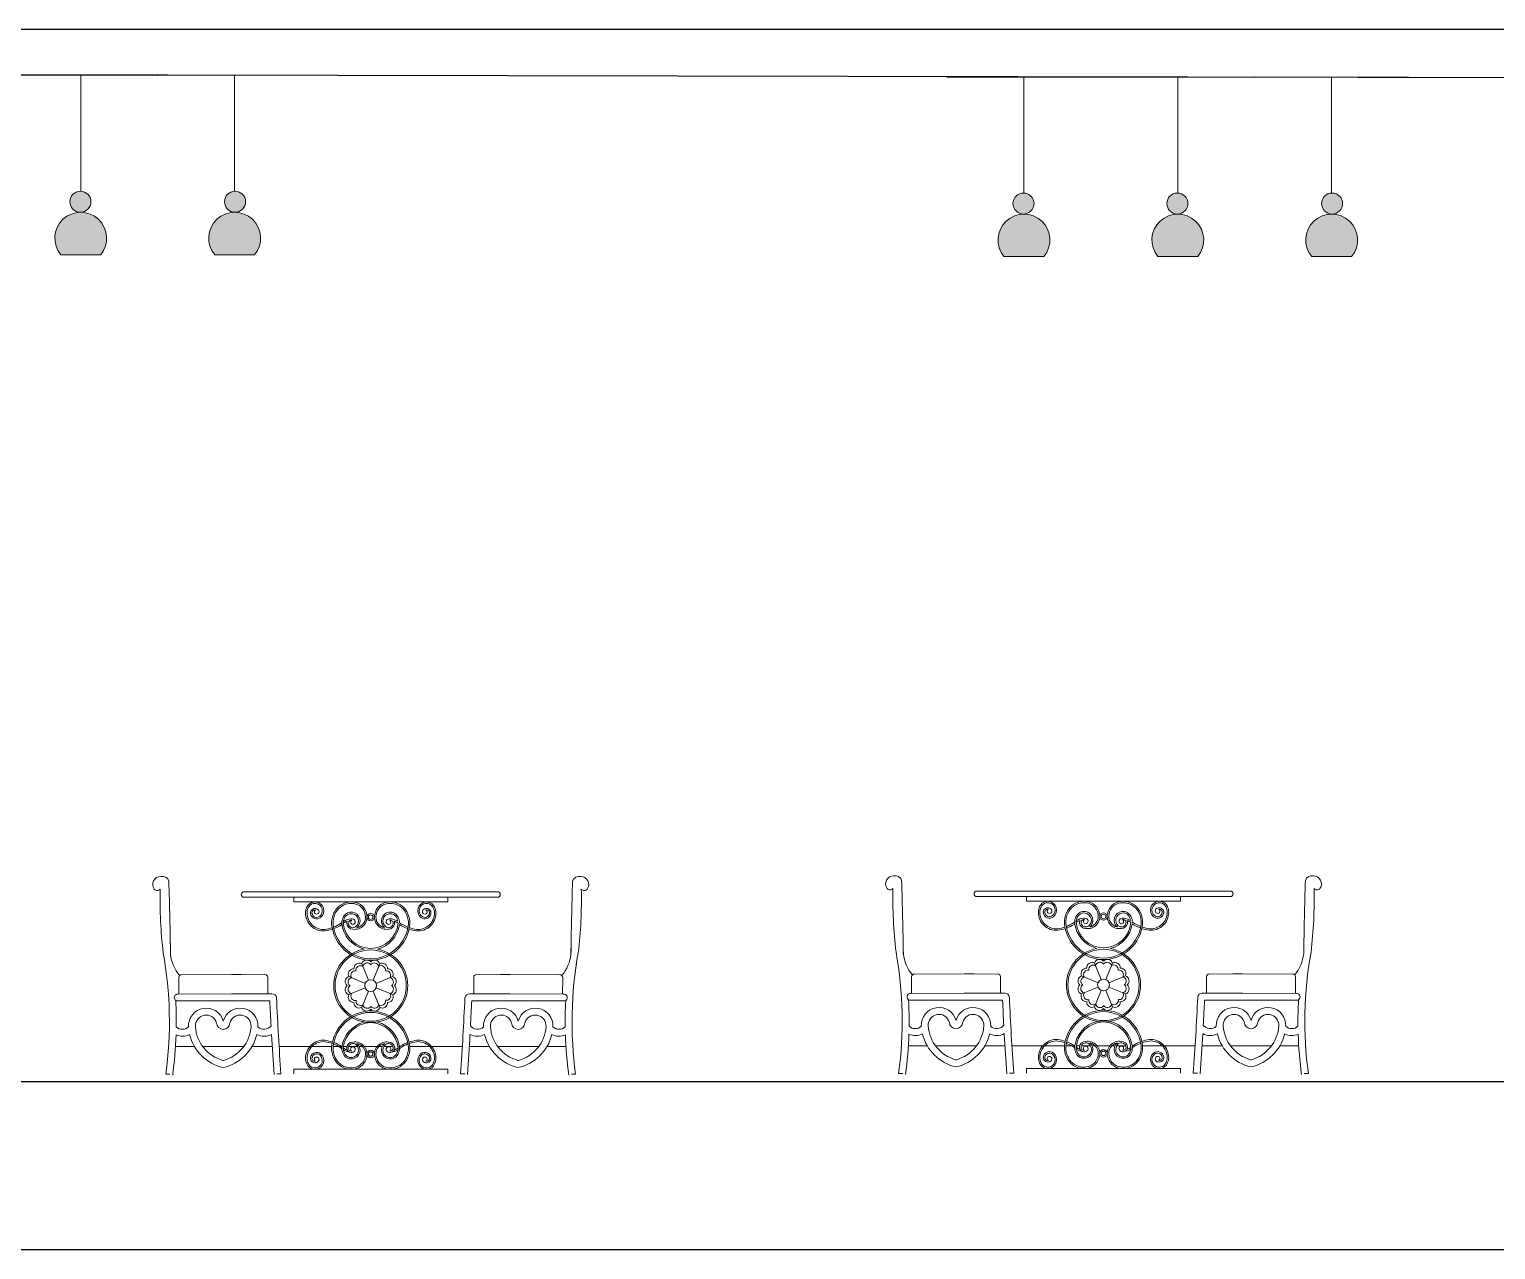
# Model space of a CAD drawing. Header units: millimetres. Extents: x -315744025 to 315695903, y -17416609 to 215511297.
# Drawn here: x 89297 to 94524, y 132949 to 137299 of the extents above; entities that cross this region are included whole.
import ezdxf

# ---------------------------------------------------------------- set-up
doc = ezdxf.new("R2010")
doc.units = ezdxf.units.MM
doc.layers.add('finiture', color=7, linetype='Continuous', lineweight=20)

msp = doc.modelspace()

# ---------------------------------------------------------------- hatches: boundary and pattern name
at = {"layer": 'finiture', "linetype": 'ByBlock'}
h = msp.add_hatch(color=201, dxfattribs=at)
h.dxf.hatch_style = 1
h.set_gradient(color1=(214, 126, 241), color2=(217, 136, 242), rotation=90, one_color=1, tint=0.74, name='INVCURVED')
h.paths.add_polyline_path([(89441.2, 136684.6, -1), (89516.2, 136684.6, -0.402801), (89480.1, 136647.1, -0.635581), (89551.2, 136495.5), (89409, 136495.5, -0.627689), (89478, 136647.1, -0.409373)])
at = {"layer": 'finiture'}
h = msp.add_hatch(color=8, dxfattribs=at)
h.dxf.hatch_style = 1
h.set_gradient(color1=(126, 114, 99), color2=(86, 77, 67), rotation=135, one_color=1, tint=0.3, name='HEMISPHERICAL')
h.paths.add_polyline_path([(89480.1, 136647.1, 0.402801), (89516.2, 136684.6, 1), (89441.2, 136684.6, 0.409373), (89478, 136647.1, -0.005642)])
h = msp.add_hatch(color=8, dxfattribs=at)
h.dxf.hatch_style = 1
h.set_gradient(color1=(126, 114, 99), color2=(86, 77, 67), rotation=135, one_color=1, tint=0.3, name='HEMISPHERICAL')
h.paths.add_polyline_path([(90028.7, 136647.1, -0.005642), (90030.8, 136647.1, 0.409373), (90067.6, 136684.6, 1), (89992.6, 136684.6, 0.402801)])
at = {"layer": 'finiture', "linetype": 'ByBlock'}
h = msp.add_hatch(color=41, dxfattribs=at)
h.dxf.hatch_style = 1
h.set_gradient(color1=(241, 214, 126), color2=(242, 217, 136), rotation=90, one_color=1, tint=0.74, name='INVCURVED')
h.paths.add_polyline_path([(92803.4, 136678.2, -1), (92878.4, 136678.2, -0.402801), (92842.4, 136640.7, -0.635581), (92913.5, 136489), (92771.3, 136489, -0.627689), (92840.3, 136640.7, -0.409373)])
at = {"layer": 'finiture'}
h = msp.add_hatch(color=8, dxfattribs=at)
h.dxf.hatch_style = 1
h.set_gradient(color1=(126, 114, 99), color2=(86, 77, 67), rotation=135, one_color=1, tint=0.3, name='HEMISPHERICAL')
h.paths.add_polyline_path([(92842.4, 136640.7, 0.402801), (92878.4, 136678.2, 1), (92803.4, 136678.2, 0.409373), (92840.3, 136640.7, -0.005642)])
at = {"layer": 'finiture', "linetype": 'ByBlock'}
h = msp.add_hatch(color=201, dxfattribs=at)
h.dxf.hatch_style = 1
h.set_gradient(color1=(214, 126, 241), color2=(217, 136, 242), rotation=90, one_color=1, tint=0.74, name='INVCURVED')
h.paths.add_polyline_path([(93351.9, 136678.2, -1), (93426.9, 136678.2, -0.402801), (93390.9, 136640.7, -0.635581), (93462, 136489), (93319.8, 136489, -0.627689), (93388.8, 136640.7, -0.409373)])
at = {"layer": 'finiture'}
h = msp.add_hatch(color=8, dxfattribs=at)
h.dxf.hatch_style = 1
h.set_gradient(color1=(126, 114, 99), color2=(86, 77, 67), rotation=135, one_color=1, tint=0.3, name='HEMISPHERICAL')
h.paths.add_polyline_path([(93390.9, 136640.7, 0.402801), (93426.9, 136678.2, 1), (93351.9, 136678.2, 0.409373), (93388.8, 136640.7, -0.005642)])
h = msp.add_hatch(color=8, dxfattribs=at)
h.dxf.hatch_style = 1
h.set_gradient(color1=(126, 114, 99), color2=(86, 77, 67), rotation=135, one_color=1, tint=0.3, name='HEMISPHERICAL')
h.paths.add_polyline_path([(93939.4, 136640.7, -0.005642), (93941.5, 136640.7, 0.409373), (93978.4, 136678.2, 1), (93903.4, 136678.2, 0.402801)])
at = {"layer": 'finiture', "linetype": 'ByBlock'}
h = msp.add_hatch(color=242, dxfattribs=at)
h.dxf.hatch_style = 1
h.set_gradient(color1=(219, 36, 66), color2=(236, 141, 157), rotation=90, one_color=1, tint=0.74, name='INVCURVED')
h.paths.add_polyline_path([(90099.8, 136495.5, 0.635581), (90028.7, 136647.1, -0.01392), (90026.6, 136647.1, 0.627689), (89957.6, 136495.5)])
h = msp.add_hatch(color=242, dxfattribs=at)
h.dxf.hatch_style = 1
h.set_gradient(color1=(219, 36, 66), color2=(236, 141, 157), rotation=90, one_color=1, tint=0.74, name='INVCURVED')
h.paths.add_polyline_path([(94010.5, 136489, 0.635581), (93939.4, 136640.7, -0.01392), (93937.4, 136640.7, 0.627689), (93868.3, 136489)])

# ---------------------------------------------------------------- linework, layer by layer
for p, q in [((84123.9, 137299.2), (186123.9, 137299.2)), ((84353.9, 137148.7), (103973.9, 137107.1)), ((84353.9, 133549.2), (103973.9, 133549.2)), ((84353.9, 133549.2), (103973.9, 133549.2)), ((78299.7, 132949.2), (193508.9, 132949.2))]:
    msp.add_line(p, q)
at = {"layer": 'finiture'}
for p, q in [((88657.3, 137135.4), (90302.9, 137135.4)), ((89480.1, 137135.4), (89480.1, 136722.1)), ((90028.7, 137135.4), (90028.7, 136722.1)), ((92568.1, 137129), (94213.7, 137129)), ((93116.6, 137129), (92568.1, 137129)), ((92842.4, 137129), (92842.4, 136715.6)), ((93390.9, 137129), (93390.9, 136715.6)), ((93939.4, 137129), (93939.4, 136715.6)), ((89409, 136495.5), (89551.2, 136495.5)), ((90099.8, 136495.5), (89957.6, 136495.5)), ((92771.3, 136489), (92913.5, 136489)), ((93319.8, 136489), (93462, 136489)), ((94010.5, 136489), (93868.3, 136489)), ((90239.2, 134188.7), (90239.2, 134205.5)), ((90239.2, 134205.5), (90788.5, 134205.5)), ((90239.2, 134188.7), (90788.5, 134188.7)), ((90788.5, 134188.7), (90788.5, 134205.5)), ((92851.5, 134191.1), (92851.5, 134207.9)), ((92851.5, 134207.9), (93400.7, 134207.9)), ((92851.5, 134191.1), (93400.7, 134191.1)), ((93400.7, 134191.1), (93400.7, 134207.9)), ((89839.3, 133929.2), (90136.7, 133929.8)), ((90017.5, 133929.5), (90052.4, 133929.7)), ((90481.5, 133968.5), (90505.7, 133910)), ((90546.1, 133968.5), (90521.9, 133910)), ((91188.3, 133929.2), (90891, 133929.8)), ((91010.1, 133929.5), (90975.3, 133929.7)), ((92451.6, 133931.7), (92749, 133932.2)), ((92629.8, 133931.9), (92664.7, 133932.1)), ((93048.1, 133925.2), (93106.6, 133900.9)), ((93093.8, 133970.9), (93118, 133912.4)), ((93158.4, 133970.9), (93134.2, 133912.4)), ((93204.1, 133925.2), (93145.6, 133900.9)), ((93800.6, 133931.7), (93503.3, 133932.2)), ((93622.4, 133931.9), (93587.5, 133932.1)), ((89829.6, 133860.3), (89829.5, 133919.4)), ((90146.6, 133860.9), (90146.5, 133920)), ((90435.8, 133922.8), (90494.3, 133898.5)), ((90435.8, 133858.2), (90494.3, 133882.4)), ((90591.8, 133922.8), (90533.3, 133898.5)), ((90591.8, 133858.2), (90533.3, 133882.4)), ((90881, 133860.9), (90881.1, 133920)), ((91198, 133860.3), (91198.1, 133919.4)), ((92441.9, 133862.7), (92441.8, 133921.8)), ((92758.9, 133863.3), (92758.8, 133922.4)), ((93048.1, 133860.6), (93106.6, 133884.8)), ((93118, 133873.4), (93093.8, 133814.9)), ((93158.4, 133814.9), (93134.2, 133873.4)), ((93204.1, 133860.6), (93145.6, 133884.8)), ((93493.3, 133863.3), (93493.4, 133922.4)), ((93810.3, 133862.7), (93810.4, 133921.8)), ((90017.7, 133836), (89818.8, 133835.7)), ((90017.6, 133860.6), (89824.9, 133860.3)), ((90017.6, 133860.6), (90151.3, 133860.9)), ((90017.7, 133836), (90153.9, 133836.3)), ((90151.3, 133860.9), (90161.6, 133861.3)), ((90505.7, 133871), (90481.5, 133812.5)), ((90546.1, 133812.5), (90521.9, 133871)), ((90876.3, 133860.9), (90866, 133861.3)), ((91010, 133836), (90873.8, 133836.3)), ((91010, 133860.6), (90876.3, 133860.9)), ((91010, 133860.6), (91202.8, 133860.3)), ((91010, 133836), (91208.9, 133835.7)), ((92630, 133838.4), (92431.1, 133838.1)), ((92629.9, 133863), (92437.2, 133862.7)), ((92629.9, 133863), (92763.6, 133863.3)), ((92630, 133838.4), (92766.2, 133838.7)), ((92763.6, 133863.3), (92773.9, 133863.8)), ((93488.6, 133863.3), (93478.3, 133863.8)), ((93622.2, 133838.4), (93486.1, 133838.7)), ((93622.3, 133863), (93488.6, 133863.3)), ((93622.2, 133838.4), (93821.2, 133838.1)), ((93622.3, 133863), (93815.1, 133862.7)), ((89817.9, 133673.9), (89885.1, 133673.9)), ((89914.4, 133673.9), (90061.6, 133673.9)), ((90090.9, 133673.9), (90162.5, 133673.9)), ((90187.2, 133673.9), (90297.4, 133673.9)), ((90304.6, 133673.9), (90374.6, 133673.9)), ((90379.8, 133673.9), (90411.5, 133673.9)), ((90416.8, 133673.9), (90429.3, 133673.9)), ((90434.9, 133673.9), (90466.5, 133673.9)), ((90472.4, 133673.9), (90483.6, 133673.9)), ((90490.7, 133673.9), (90536.9, 133673.9)), ((90536.9, 133673.9), (90490.7, 133673.9)), ((90555.2, 133673.9), (90544, 133673.9)), ((90592.7, 133673.9), (90561.2, 133673.9)), ((90723, 133673.9), (90653.1, 133673.9)), ((90840.4, 133673.9), (90730.2, 133673.9)), ((90936.8, 133673.9), (90865.1, 133673.9)), ((91113.2, 133673.9), (90966.1, 133673.9)), ((91209.7, 133673.9), (91142.5, 133673.9)), ((92430.2, 133676.3), (92497.4, 133676.3)), ((92526.7, 133676.3), (92673.8, 133676.3)), ((92703.2, 133676.3), (92774.8, 133676.3)), ((92799.5, 133676.3), (92909.7, 133676.3)), ((92916.9, 133676.3), (92986.9, 133676.3)), ((92992.1, 133676.3), (93023.8, 133676.3)), ((93029.1, 133676.3), (93041.6, 133676.3)), ((93047.2, 133676.3), (93078.8, 133676.3)), ((93084.7, 133676.3), (93095.9, 133676.3)), ((93103, 133676.3), (93149.2, 133676.3)), ((93149.2, 133676.3), (93103, 133676.3)), ((93167.5, 133676.3), (93156.3, 133676.3)), ((93205, 133676.3), (93173.5, 133676.3)), ((93335.3, 133676.3), (93265.4, 133676.3)), ((93452.7, 133676.3), (93342.5, 133676.3)), ((93549, 133676.3), (93477.4, 133676.3)), ((93725.5, 133676.3), (93578.4, 133676.3)), ((93822, 133676.3), (93754.8, 133676.3)), ((89783.4, 133574.8), (89798.2, 133574.8)), ((90193.7, 133575.5), (90178.9, 133575.5)), ((90239.2, 133592.2), (90239.2, 133575.4)), ((90239.2, 133592.2), (90788.5, 133592.2)), ((90788.5, 133592.2), (90788.5, 133575.4)), ((90833.9, 133575.5), (90848.7, 133575.5)), ((91244.2, 133574.8), (91229.5, 133574.8)), ((92395.7, 133577.2), (92410.5, 133577.2)), ((92806, 133577.9), (92791.2, 133577.9)), ((92851.5, 133594.6), (92851.5, 133577.8)), ((92851.5, 133594.6), (93400.7, 133594.6)), ((93400.7, 133594.6), (93400.7, 133577.8)), ((93446.2, 133577.9), (93461, 133577.9)), ((93856.5, 133577.2), (93841.8, 133577.2))]:
    msp.add_line(p, q, dxfattribs=at)
at = {"layer": 'finiture', "linetype": 'Continuous'}
for p, q in [((90062, 134225.2), (90965.6, 134225.2)), ((90239.2, 134205.5), (90062, 134205.5)), ((90788.5, 134205.5), (90965.6, 134205.5)), ((92674.3, 134227.6), (93577.9, 134227.6)), ((92851.5, 134207.9), (92674.3, 134207.9)), ((93400.7, 134207.9), (93577.9, 134207.9))]:
    msp.add_line(p, q, dxfattribs=at)
at = {"layer": 'finiture'}
for centre, radius in [((89478.7, 136684.6), 37.5), ((90030.1, 136684.6), 37.5), ((92840.9, 136678.2), 37.5), ((93389.4, 136678.2), 37.5), ((93940.9, 136678.2), 37.5), ((90513.8, 134134.4), 13.3), ((90513.8, 134134.4), 8.07), ((93126.1, 134136.8), 13.3), ((93126.1, 134136.8), 8.07), ((90513.8, 133890.5), 126.9), ((93126.1, 133892.9), 126.9), ((90513.8, 133890.5), 21.1), ((93126.1, 133892.9), 21.1), ((90513.8, 133646.5), 13.3), ((90513.8, 133646.5), 8.07), ((93126.1, 133648.9), 13.3), ((93126.1, 133648.9), 8.07)]:
    msp.add_circle(centre, radius, dxfattribs=at)
for centre, radius, start, end in [((89480.1, 136554.6), 92.5, 320.243, 219.757), ((90028.7, 136554.6), 92.5, 320.243, 219.757), ((92842.4, 136548.2), 92.5, 320.243, 219.757), ((93390.9, 136548.2), 92.5, 320.243, 219.757), ((93939.4, 136548.2), 92.5, 320.243, 219.757), ((89765.4, 134250.9), 28.6, 90, 215.6526), ((89771, 134255.8), 24.3, 16.9293, 103.3523), ((71012.4, 133704.3), 18790.1, 0.90211, 1.705), ((110015.2, 133704.3), 18790.1, 178.295, 179.09789), ((91256.6, 134255.8), 24.3, 76.6477, 163.0707), ((91262.2, 134250.9), 28.6, 324.3474, 90), ((92377.7, 134253.3), 28.6, 90, 215.6526), ((92383.3, 134258.2), 24.3, 16.9293, 103.3523), ((73624.7, 133706.7), 18790.1, 0.90211, 1.705), ((112627.5, 133706.7), 18790.1, 178.295, 179.09789), ((93868.9, 134258.2), 24.3, 76.6477, 163.0707), ((93874.5, 134253.3), 28.6, 324.3474, 90), ((89752.8, 134243.1), 13.8, 219.7869, 317.8232), ((91388.7, 134199.9), 1626, 178.805, 186.7973), ((90315.1, 134157.5), 31.4, 101.1513, 157.4043), ((90315.3, 134148.9), 39.8, 83.1603, 100.57), ((90315.1, 134157.5), 31.4, 310.066, 81.9368), ((90444.3, 134120.9), 68, 101.1513, 157.4043), ((90444.6, 134112.3), 76.5, 83.1603, 100.57), ((90446.8, 134135.3), 53.4, 9.4446, 82.5044), ((90580.8, 134135.3), 53.4, 97.4956, 170.5554), ((90583, 134112.3), 76.5, 79.43, 96.8397), ((90583.3, 134120.9), 68, 22.5957, 78.8487), ((90712.6, 134157.5), 31.4, 98.0632, 229.934), ((90712.3, 134148.9), 39.8, 79.43, 96.8397), ((90712.6, 134157.5), 31.4, 22.5957, 78.8487), ((89638.9, 134199.9), 1626, 353.2027, 1.195), ((91274.8, 134243.1), 13.8, 222.1768, 320.2131), ((92365.1, 134245.5), 13.8, 219.7869, 317.8232), ((94001, 134202.3), 1626, 178.805, 186.7973), ((92927.4, 134159.9), 31.4, 101.1513, 157.4043), ((92927.4, 134159.9), 26.1, 103.4223, 157.4043), ((92927.6, 134151.3), 39.8, 83.1603, 100.57), ((92927.6, 134151.3), 34.6, 83.1603, 100.57), ((92927.4, 134159.9), 31.4, 310.066, 81.9368), ((92927.4, 134159.9), 26.1, 310.066, 80.308), ((93056.6, 134123.3), 68, 101.1513, 157.4043), ((93056.9, 134114.7), 76.5, 83.1603, 100.57), ((93056.9, 134114.7), 71.2, 83.1603, 100.57), ((93059.1, 134137.7), 48.1, 9.4446, 82.5044), ((93059.1, 134137.7), 53.4, 9.4446, 82.5044), ((93193.1, 134137.7), 53.4, 97.4956, 170.5554), ((93193.1, 134137.7), 48.1, 97.4956, 170.5554), ((93195.3, 134114.7), 76.5, 79.43, 96.8397), ((93195.3, 134114.7), 71.2, 79.43, 96.8397), ((93195.6, 134123.3), 68, 22.5957, 78.8487), ((93324.9, 134159.9), 31.4, 98.0632, 229.934), ((93324.9, 134159.9), 26.1, 99.692, 229.934), ((93324.6, 134151.3), 39.8, 79.43, 96.8397), ((93324.6, 134151.3), 34.6, 79.43, 96.8397), ((93324.9, 134159.9), 31.4, 22.5957, 78.8487), ((93324.9, 134159.9), 26.1, 22.5957, 76.5777), ((92251.2, 134202.3), 1626, 353.2027, 1.195), ((93887.1, 134245.5), 13.8, 222.1768, 320.2131), ((90325.4, 134150), 43.9, 153.5386, 180), ((90345.8, 134149.4), 64.3, 179.4721, 274.7367), ((90325.4, 134150), 38.7, 153.5386, 180.2302), ((90345.8, 134149.4), 59.1, 179.4721, 274.7367), ((90315.1, 134157.5), 26.1, 103.4223, 157.4043), ((90315.1, 134149.5), 16, 79.5327, 188.2806), ((90321.1, 134150.4), 22.1, 188.2806, 310.066), ((90315.1, 134149.5), 10.8, 79.5327, 188.2806), ((90321.1, 134150.4), 16.8, 188.2806, 310.066), ((90315.3, 134148.9), 34.6, 83.1603, 100.57), ((90320.7, 134153.1), 7.89, 117.9053, 266.3196), ((90317.9, 134153.6), 11.6, 7.4355, 89.6017), ((90315.1, 134157.5), 26.1, 310.066, 80.308), ((90320.8, 134153.9), 8.74, 266.3196, 7.4355), ((90453.4, 134113.8), 79.2, 153.426, 183.2603), ((90453.5, 134113.8), 74.1, 153.4239, 183.076), ((90444.2, 134120.9), 62.7, 101.706, 157.4231), ((90454.7, 134113.3), 43.9, 153.5386, 180), ((90444.3, 134120.9), 31.4, 101.1513, 157.4043), ((90444.3, 134120.9), 26.1, 103.4223, 157.4043), ((90444.6, 134112.3), 71.2, 83.1603, 100.57), ((90444.6, 134112.3), 39.8, 83.1603, 100.57), ((90444.6, 134112.3), 34.6, 83.1603, 100.57), ((90444.3, 134120.9), 31.4, 310.066, 81.9368), ((90444.3, 134120.9), 26.1, 310.066, 80.308), ((90457.2, 134134.4), 43.4, 260.3752, 13.2734), ((90446.8, 134135.3), 48.1, 9.4446, 82.5044), ((90457.2, 134134.4), 38.1, 281.4592, 13.2734), ((90570.5, 134134.4), 43.4, 166.7266, 279.6248), ((90570.5, 134134.4), 38.1, 166.7266, 258.5408), ((90580.8, 134135.3), 48.1, 97.4956, 170.5554), ((90583.3, 134120.9), 31.4, 98.0632, 229.934), ((90583.3, 134120.9), 26.1, 99.692, 229.934), ((90583, 134112.3), 71.2, 79.43, 96.8397), ((90583, 134112.3), 39.8, 79.43, 96.8397), ((90583, 134112.3), 34.6, 79.43, 96.8397), ((90583.3, 134120.9), 31.4, 22.5957, 78.8487), ((90583.3, 134120.9), 26.1, 358.9733, 76.5777), ((90583.4, 134120.9), 62.7, 22.5769, 78.294), ((90572.9, 134113.3), 43.9, 1.5633, 26.4614), ((90574.1, 134113.8), 74.1, 356.924, 26.5761), ((90574.2, 134113.8), 79.2, 356.7397, 26.574), ((90681.8, 134149.4), 64.3, 265.2633, 0.5279), ((90681.8, 134149.4), 59.1, 265.2633, 0.5279), ((90712.6, 134157.5), 26.1, 99.692, 229.934), ((90706.6, 134150.4), 22.1, 229.934, 351.7194), ((90706.6, 134150.4), 16.8, 229.934, 351.7194), ((90706.9, 134153.9), 8.74, 172.5645, 273.6804), ((90709.7, 134153.6), 11.6, 90.3983, 172.5645), ((90706.9, 134153.1), 7.89, 273.6804, 62.0947), ((90712.3, 134148.9), 34.6, 79.43, 96.8397), ((90712.6, 134149.5), 16, 351.7194, 100.4673), ((90712.6, 134149.5), 10.8, 351.7194, 100.4673), ((90712.6, 134157.5), 26.1, 22.5957, 76.5777), ((90702.2, 134150), 38.7, 359.7698, 26.4614), ((90702.2, 134150), 43.9, 0, 26.4614), ((92937.7, 134152.4), 43.9, 153.5386, 180), ((92958.1, 134151.8), 64.3, 179.4721, 274.7367), ((92937.7, 134152.4), 38.7, 153.5386, 180.2302), ((92958.1, 134151.8), 59.1, 179.4721, 274.7367), ((92927.4, 134151.9), 16, 79.5327, 188.2806), ((92933.4, 134152.8), 22.1, 188.2806, 310.066), ((92927.4, 134151.9), 10.8, 79.5327, 188.2806), ((92933.4, 134152.8), 16.8, 188.2806, 310.066), ((92933, 134155.5), 7.89, 117.9053, 266.3196), ((92930.2, 134156), 11.6, 7.4355, 89.6017), ((92933.1, 134156.3), 8.74, 266.3196, 7.4355), ((93065.7, 134116.2), 79.2, 153.426, 183.2603), ((93065.8, 134116.2), 74.1, 153.4239, 183.076), ((93056.5, 134123.3), 62.7, 101.706, 157.4231), ((93067, 134115.7), 43.9, 153.5386, 180), ((93056.6, 134123.3), 31.4, 101.1513, 157.4043), ((93067, 134115.7), 38.7, 153.5386, 180.2302), ((93056.6, 134123.3), 26.1, 103.4223, 157.4043), ((93056.9, 134114.7), 39.8, 83.1603, 100.57), ((93056.9, 134114.7), 34.6, 83.1603, 100.57), ((93056.6, 134123.3), 31.4, 310.066, 81.9368), ((93056.6, 134123.3), 26.1, 310.066, 80.308), ((93069.4, 134136.8), 43.4, 260.3752, 13.2734), ((93069.4, 134136.8), 38.1, 281.4592, 13.2734), ((93182.8, 134136.8), 43.4, 166.7266, 279.6248), ((93182.8, 134136.8), 38.1, 166.7266, 258.5408), ((93195.6, 134123.3), 31.4, 98.0632, 229.934), ((93195.6, 134123.3), 26.1, 99.692, 229.934), ((93195.3, 134114.7), 39.8, 79.43, 96.8397), ((93195.3, 134114.7), 34.6, 79.43, 96.8397), ((93195.6, 134123.3), 31.4, 22.5957, 78.8487), ((93195.6, 134123.3), 26.1, 358.9733, 76.5777), ((93195.7, 134123.3), 62.7, 22.5769, 78.294), ((93185.2, 134115.7), 43.9, 1.5633, 26.4614), ((93186.4, 134116.2), 74.1, 356.924, 26.5761), ((93186.5, 134116.2), 79.2, 356.7397, 26.574), ((93294.1, 134151.8), 64.3, 265.2633, 0.5279), ((93294.1, 134151.8), 59.1, 265.2633, 0.5279), ((93318.9, 134152.8), 22.1, 229.934, 351.7194), ((93318.9, 134152.8), 16.8, 229.934, 351.7194), ((93319.2, 134156.3), 8.74, 172.5645, 273.6804), ((93322, 134156), 11.6, 90.3983, 172.5645), ((93319.2, 134155.5), 7.89, 273.6804, 62.0947), ((93324.9, 134151.9), 16, 351.7194, 100.4673), ((93324.9, 134151.9), 10.8, 351.7194, 100.4673), ((93314.5, 134152.4), 38.7, 359.7698, 26.4614), ((93314.5, 134152.4), 43.9, 0, 26.4614), ((90329.8, 134229.7), 140.8, 278.5144, 289.1866), ((90327.6, 134238), 154.5, 278.742, 288.7016), ((90516.3, 134123.2), 142.6, 185.5938, 269.0149), ((90516.3, 134123.2), 137.4, 185.5938, 268.6744), ((90329.8, 134229.7), 140.8, 291.3473, 303.03), ((90327.6, 134238), 154.5, 290.6568, 301.6405), ((90405.9, 134112.8), 1.31, 303.03, 313.2387), ((90450.4, 134065.4), 63.7, 128.4485, 133.2387), ((90408, 134107.6), 1.31, 301.6405, 315.1883), ((90408, 134107.6), 1.31, 301.6405, 315.1883), ((90450.4, 134065.4), 58.5, 132.0512, 135.1883), ((90516.3, 134123.2), 106, 185.5938, 255.7575), ((90454.7, 134113.3), 38.7, 153.5386, 180.2302), ((90450.4, 134065.4), 58.5, 110.2759, 125.9923), ((90516.3, 134123.2), 100.8, 185.5938, 268.6056), ((90450.4, 134065.4), 63.7, 95.4968, 122.21), ((90444.3, 134112.9), 16, 152.3224, 188.2806), ((90450.3, 134113.7), 22.1, 188.2806, 268.4863), ((90444.3, 134112.9), 10.8, 79.5327, 188.2806), ((90450.3, 134113.7), 16.8, 188.2806, 310.066), ((90450.4, 134065.4), 58.5, 95.4968, 98.9032), ((90450, 134116.5), 7.89, 117.9053, 266.3196), ((90444.3, 134112.9), 16, 79.5327, 90), ((90447.1, 134116.9), 11.6, 7.4355, 89.6017), ((90450, 134117.3), 8.74, 266.3196, 7.4355), ((90449.7, 134090.4), 1.31, 80.3752, 88.4863), ((90511.4, 134123.2), 100.8, 271.3944, 354.053), ((90511.4, 134123.2), 142.6, 270.9851, 354.4062), ((90511.4, 134123.2), 137.4, 271.3256, 354.4062), ((90511.4, 134123.2), 106, 284.2425, 351.8348), ((90577.3, 134113.7), 16.8, 229.934, 351.7194), ((90580.5, 134116.9), 11.6, 90.3983, 172.5645), ((90577.6, 134117.3), 8.74, 172.5645, 273.6804), ((90577.9, 134090.4), 1.31, 91.5137, 99.6248), ((90577.3, 134113.7), 22.1, 271.5137, 351.7194), ((90577.7, 134116.5), 7.89, 273.6804, 62.0947), ((90583.3, 134112.9), 16, 75.3347, 100.4673), ((90583.3, 134112.9), 10.8, 351.7194, 100.4673), ((90577.2, 134065.4), 63.7, 59.6119, 80.8315), ((90583.3, 134112.9), 16, 351.7194, 27.6776), ((90577.2, 134065.4), 58.5, 54.0077, 69.7241), ((90700, 134238), 154.5, 237.1933, 249.3432), ((90697.8, 134229.7), 140.8, 234.9159, 248.6527), ((90700, 134238), 154.5, 251.2984, 261.258), ((90697.8, 134229.7), 140.8, 250.8134, 261.4856), ((92942.1, 134232.2), 140.8, 278.5144, 289.1866), ((92939.9, 134240.4), 154.5, 278.742, 288.7016), ((93128.6, 134125.6), 142.6, 185.5938, 269.0149), ((93128.6, 134125.6), 137.4, 185.5938, 268.6744), ((92942.1, 134232.2), 140.8, 291.3473, 303.03), ((92939.9, 134240.4), 154.5, 290.6568, 301.6405), ((93018.2, 134115.2), 1.31, 303.03, 313.2387), ((93062.7, 134067.8), 63.7, 128.4485, 133.2387), ((93020.3, 134110), 1.31, 301.6405, 315.1883), ((93020.3, 134110), 1.31, 301.6405, 315.1883), ((93062.7, 134067.8), 58.5, 132.0512, 135.1883), ((93128.6, 134125.6), 106, 185.5938, 255.7575), ((93062.7, 134067.8), 58.5, 110.2759, 125.9923), ((93128.6, 134125.6), 100.8, 185.5938, 268.6056), ((93062.7, 134067.8), 63.7, 95.4968, 122.21), ((93056.6, 134115.3), 16, 152.3224, 188.2806), ((93062.6, 134116.1), 22.1, 188.2806, 268.4863), ((93056.6, 134115.3), 10.8, 79.5327, 188.2806), ((93062.6, 134116.1), 16.8, 188.2806, 310.066), ((93062.7, 134067.8), 58.5, 95.4968, 98.9032), ((93062.2, 134118.9), 7.89, 117.9053, 266.3196), ((93056.6, 134115.3), 16, 79.5327, 90), ((93059.4, 134119.3), 11.6, 7.4355, 89.6017), ((93062.3, 134119.7), 8.74, 266.3196, 7.4355), ((93062, 134092.8), 1.31, 80.3752, 88.4863), ((93123.7, 134125.6), 100.8, 271.3944, 354.053), ((93123.7, 134125.6), 142.6, 270.9851, 354.4062), ((93123.7, 134125.6), 137.4, 271.3256, 354.4062), ((93123.7, 134125.6), 106, 284.2425, 351.8348), ((93189.6, 134116.1), 16.8, 229.934, 351.7194), ((93192.8, 134119.3), 11.6, 90.3983, 172.5645), ((93189.9, 134119.7), 8.74, 172.5645, 273.6804), ((93190.2, 134092.8), 1.31, 91.5137, 99.6248), ((93189.6, 134116.1), 22.1, 271.5137, 351.7194), ((93190, 134118.9), 7.89, 273.6804, 62.0947), ((93195.6, 134115.3), 16, 75.3347, 100.4673), ((93195.6, 134115.3), 10.8, 351.7194, 100.4673), ((93189.5, 134067.8), 63.7, 59.6119, 80.8315), ((93195.6, 134115.3), 16, 351.7194, 27.6776), ((93189.5, 134067.8), 58.5, 54.0077, 69.7241), ((93312.3, 134240.4), 154.5, 237.1933, 249.3432), ((93310.1, 134232.2), 140.8, 234.9159, 248.6527), ((93312.3, 134240.4), 154.5, 251.2984, 261.258), ((93310.1, 134232.2), 140.8, 250.8134, 261.4856), ((58258, 133598.1), 31544.5, 0.73412, 0.81012), ((122769.6, 133598.1), 31544.5, 179.18988, 179.26588), ((60870.3, 133600.5), 31544.5, 0.73412, 0.81012), ((125381.9, 133600.5), 31544.5, 179.18988, 179.26588), ((88412, 133761.9), 1384.1, 352.2306, 10.2177), ((89946.1, 134019.6), 147.2, 186.7849, 219.3659), ((90513.8, 133890.5), 132.1, 100.3018, 79.6982), ((90499.5, 133962.4), 19, 40.9944, 161.5056), ((90528.1, 133962.4), 19, 18.4944, 139.0056), ((91081.5, 134019.6), 147.2, 320.6341, 353.2151), ((92615.6, 133761.9), 1384.1, 169.7823, 187.7694), ((91024.3, 133764.3), 1384.1, 352.2306, 10.2177), ((92558.4, 134022), 147.2, 186.7849, 219.3659), ((93126.1, 133892.9), 132.1, 100.3018, 79.6982), ((93111.8, 133964.9), 19, 40.9944, 161.5056), ((93140.4, 133964.9), 19, 18.4944, 139.0056), ((93693.8, 134022), 147.2, 320.6341, 353.2151), ((95227.9, 133764.3), 1384.1, 169.7823, 187.7694), ((89839.4, 133919.4), 9.84, 90.0861, 180.0861), ((90136.7, 133919.9), 9.84, 0.0861, 90.0861), ((92709.8, 134006.5), 2567.4, 181.7754, 181.7774), ((90452.8, 133931.2), 19, 85.9944, 206.5056), ((90458.7, 133927), 16, 79.5308, 209.8546), ((90473, 133951.5), 19, 63.4944, 184.0056), ((90476.9, 133945.3), 16, 57.0308, 187.3546), ((90500.7, 133955.3), 16, 34.5308, 164.8546), ((90526.5, 133955.4), 16, 12.0308, 142.3546), ((90550.3, 133945.6), 16, 349.5308, 119.8546), ((90554.6, 133951.5), 19, 355.9944, 116.5056), ((90568.7, 133927.4), 16, 327.0308, 97.3546), ((90574.8, 133931.2), 19, 333.4944, 94.0056), ((90890.9, 133919.9), 9.84, 89.9139, 179.9139), ((88317.8, 134006.5), 2567.4, 358.2226, 358.2246), ((91188.3, 133919.4), 9.84, 359.9139, 89.9139), ((92451.7, 133921.8), 9.84, 90.0861, 180.0861), ((92749, 133922.4), 9.84, 0.0861, 90.0861), ((95322.1, 134008.9), 2567.4, 181.7754, 181.7774), ((93054.1, 133907.2), 19, 108.4944, 229.0056), ((93054.1, 133907.2), 19, 108.4944, 229.0056), ((93065.1, 133933.6), 19, 85.9944, 206.5056), ((93071, 133929.4), 16, 79.5308, 209.8546), ((93085.3, 133953.9), 19, 63.4944, 184.0056), ((93089.1, 133947.7), 16, 57.0308, 187.3546), ((93112.9, 133957.7), 16, 34.5308, 164.8546), ((93138.8, 133957.8), 16, 12.0308, 142.3546), ((93162.6, 133948), 16, 349.5308, 119.8546), ((93166.9, 133953.9), 19, 355.9944, 116.5056), ((93181, 133929.8), 16, 327.0308, 97.3546), ((93187.1, 133933.6), 19, 333.4944, 94.0056), ((93198.1, 133907.2), 19, 310.9944, 71.5056), ((93503.2, 133922.4), 9.84, 89.9139, 179.9139), ((90930.1, 134008.9), 2567.4, 358.2226, 358.2246), ((93800.6, 133921.8), 9.84, 359.9139, 89.9139), ((90441.8, 133904.8), 19, 108.4944, 229.0056), ((90441.8, 133904.8), 19, 108.4944, 229.0056), ((90441.8, 133876.1), 19, 130.9944, 251.5056), ((90441.8, 133876.1), 19, 130.9944, 251.5056), ((90448.9, 133903.1), 16, 102.0308, 232.3546), ((90449, 133877.3), 16, 124.5308, 254.8546), ((90578.7, 133877.8), 16, 282.0308, 52.3546), ((90578.6, 133903.6), 16, 304.5308, 74.8546), ((90585.8, 133904.8), 19, 310.9944, 71.5056), ((90585.8, 133876.1), 19, 288.4944, 49.0056), ((93054.1, 133878.6), 19, 130.9944, 251.5056), ((93054.1, 133878.6), 19, 130.9944, 251.5056), ((93061.2, 133905.5), 16, 102.0308, 232.3546), ((93061.3, 133879.7), 16, 124.5308, 254.8546), ((93191, 133880.2), 16, 282.0308, 52.3546), ((93190.9, 133906), 16, 304.5308, 74.8546), ((93198.1, 133878.6), 19, 288.4944, 49.0056), ((89825.6, 133848), 12.3, 86.6469, 273.5253), ((88412, 133761.9), 1408.7, 359.2595, 3.0033), ((100574, 134310.6), 10430.9, 182.60622, 183.09731), ((90162.3, 133845.6), 15.7, 2.5572, 92.4706), ((100574, 134310.6), 10406.3, 182.5572, 184.0508), ((90452.8, 133849.7), 19, 153.4944, 274.0056), ((90459, 133853.5), 16, 147.0308, 277.3546), ((90473, 133829.4), 19, 175.9944, 296.5056), ((90477.3, 133835.3), 16, 169.5308, 299.8546), ((90501.2, 133825.5), 16, 192.0308, 322.3546), ((90527, 133825.6), 16, 214.5308, 344.8546), ((90550.8, 133835.6), 16, 237.0308, 7.3546), ((90554.6, 133829.4), 19, 243.4944, 4.0056), ((90568.9, 133853.9), 16, 259.5308, 29.8546), ((90574.8, 133849.7), 19, 265.9944, 26.5056), ((80453.6, 134310.6), 10406.3, 355.9492, 357.4428), ((90865.3, 133845.6), 15.7, 87.5294, 177.4428), ((80453.6, 134310.6), 10430.9, 356.90269, 357.39378), ((91202, 133848), 12.3, 266.4747, 93.3531), ((92615.6, 133761.9), 1408.7, 176.9967, 180.7405), ((92437.9, 133850.4), 12.3, 86.6469, 273.5253), ((91024.3, 133764.3), 1408.7, 359.2595, 3.0033), ((103186.3, 134313), 10430.9, 182.60622, 183.09731), ((92774.6, 133848), 15.7, 2.5572, 92.4706), ((103186.3, 134313), 10406.3, 182.5572, 184.0508), ((93065.1, 133852.1), 19, 153.4944, 274.0056), ((93071.3, 133855.9), 16, 147.0308, 277.3546), ((93085.3, 133831.9), 19, 175.9944, 296.5056), ((93089.6, 133837.7), 16, 169.5308, 299.8546), ((93113.5, 133828), 16, 192.0308, 322.3546), ((93139.3, 133828.1), 16, 214.5308, 344.8546), ((93163.1, 133838), 16, 237.0308, 7.3546), ((93166.9, 133831.9), 19, 243.4944, 4.0056), ((93181.2, 133856.3), 16, 259.5308, 29.8546), ((93187.1, 133852.1), 19, 265.9944, 26.5056), ((83065.9, 134313), 10406.3, 355.9492, 357.4428), ((93477.6, 133848), 15.7, 87.5294, 177.4428), ((83065.9, 134313), 10430.9, 356.90269, 357.39378), ((93814.3, 133850.4), 12.3, 266.4747, 93.3531), ((95227.9, 133764.3), 1408.7, 176.9967, 180.7405), ((89927.2, 133747.1), 63, 15.1339, 183.4392), ((89927.2, 133747.1), 38.4, 15.1339, 183.4392), ((90048.8, 133747.1), 63, 356.5608, 164.8661), ((90048.8, 133747.1), 38.4, 356.5608, 164.8661), ((90516.3, 133657.7), 142.6, 91.3256, 174.4062), ((90516.3, 133657.7), 137.4, 91.3256, 174.4062), ((90499.5, 133818.5), 19, 198.4944, 319.0056), ((90528.1, 133818.5), 19, 220.9944, 341.5056), ((90511.4, 133657.7), 137.4, 5.5938, 88.6744), ((90511.4, 133657.7), 142.6, 5.5938, 88.6744), ((90978.8, 133747.1), 63, 15.1339, 183.4392), ((90978.8, 133747.1), 38.4, 15.1339, 183.4392), ((91100.4, 133747.1), 63, 356.5608, 164.8661), ((91100.4, 133747.1), 38.4, 356.5608, 164.8661), ((92539.5, 133749.5), 63, 15.1339, 183.4392), ((92539.5, 133749.5), 38.4, 15.1339, 183.4392), ((92661.1, 133749.5), 63, 356.5608, 164.8661), ((92661.1, 133749.5), 38.4, 356.5608, 164.8661), ((93128.6, 133660.2), 142.6, 91.3256, 174.4062), ((93128.6, 133660.2), 137.4, 91.3256, 174.4062), ((93111.8, 133820.9), 19, 198.4944, 319.0056), ((93140.4, 133820.9), 19, 220.9944, 341.5056), ((93123.7, 133660.2), 137.4, 5.5938, 88.6744), ((93123.7, 133660.2), 142.6, 5.5938, 88.6744), ((93591.1, 133749.5), 63, 15.1339, 183.4392), ((93591.1, 133749.5), 38.4, 15.1339, 183.4392), ((93712.7, 133749.5), 63, 356.5608, 164.8661), ((93712.7, 133749.5), 38.4, 356.5608, 164.8661), ((88412, 133761.9), 1408.7, 352.2306, 358.0845), ((89842.6, 133765.9), 55.9, 246.0088, 297.3914), ((89842.6, 133765.9), 31.3, 225.1543, 313.9523), ((90022.2, 133752.8), 158.2, 193.3754, 257.5082), ((90022.2, 133752.8), 133.6, 183.4392, 254.5764), ((89988, 133758.2), 23.8, 182.4507, 357.5493), ((89953.8, 133752.8), 158.2, 282.4918, 346.6246), ((89953.8, 133752.8), 133.6, 285.4236, 356.5608), ((90133.4, 133765.9), 55.9, 242.6086, 298.4569), ((90133.4, 133765.9), 31.3, 226.0477, 322.9142), ((100574, 134310.6), 10430.9, 183.26383, 184.0508), ((90516.3, 133657.7), 106, 104.2425, 174.4062), ((90516.3, 133657.7), 100.8, 91.3944, 174.4062), ((90511.4, 133657.7), 100.8, 5.5938, 88.6056), ((90511.4, 133657.7), 106, 5.5938, 75.7575), ((80453.6, 134310.6), 10430.9, 355.9492, 356.73617), ((90894.2, 133765.9), 55.9, 241.5431, 297.3914), ((90894.2, 133765.9), 31.3, 217.0858, 313.9523), ((91073.8, 133752.8), 158.2, 193.3754, 257.5082), ((91073.8, 133752.8), 133.6, 183.4392, 254.5764), ((91039.6, 133758.2), 23.8, 182.4507, 357.5493), ((91005.4, 133752.8), 158.2, 282.4918, 346.6246), ((91005.4, 133752.8), 133.6, 285.4236, 356.5608), ((91185, 133765.9), 55.9, 242.6086, 293.9912), ((91185, 133765.9), 31.3, 226.0477, 314.8457), ((92615.6, 133761.9), 1408.7, 181.9155, 187.7694), ((91024.3, 133764.3), 1408.7, 352.2306, 358.0845), ((92454.9, 133768.3), 55.9, 246.0088, 297.3914), ((92454.9, 133768.3), 31.3, 225.1543, 313.9523), ((92634.5, 133755.2), 158.2, 193.3754, 257.5082), ((92634.5, 133755.2), 133.6, 183.4392, 254.5764), ((92600.3, 133760.6), 23.8, 182.4507, 357.5493), ((92566.1, 133755.2), 158.2, 282.4918, 346.6246), ((92566.1, 133755.2), 133.6, 285.4236, 356.5608), ((92745.7, 133768.3), 55.9, 242.6086, 298.4569), ((92745.7, 133768.3), 31.3, 226.0477, 322.9142), ((103186.3, 134313), 10430.9, 183.26383, 184.0508), ((93128.6, 133660.2), 106, 104.2425, 174.4062), ((93128.6, 133660.2), 100.8, 91.3944, 174.4062), ((93123.7, 133660.2), 100.8, 5.5938, 88.6056), ((93123.7, 133660.2), 106, 5.5938, 75.7575), ((83065.9, 134313), 10430.9, 355.9492, 356.73617), ((93506.5, 133768.3), 55.9, 241.5431, 297.3914), ((93506.5, 133768.3), 31.3, 217.0858, 313.9523), ((93686.1, 133755.2), 158.2, 193.3754, 257.5082), ((93686.1, 133755.2), 133.6, 183.4392, 254.5764), ((93651.9, 133760.6), 23.8, 182.4507, 357.5493), ((93617.7, 133755.2), 158.2, 282.4918, 346.6246), ((93617.7, 133755.2), 133.6, 285.4236, 356.5608), ((93797.3, 133768.3), 55.9, 242.6086, 293.9912), ((93797.3, 133768.3), 31.3, 226.0477, 314.8457), ((95227.9, 133764.3), 1408.7, 181.9155, 187.7694), ((90345.8, 133631.6), 64.3, 85.2633, 180.5279), ((90345.8, 133631.6), 59.1, 85.2633, 180.5279), ((90329.8, 133551.2), 140.8, 70.8134, 81.4856), ((90327.6, 133542.9), 154.5, 71.2984, 81.258), ((90453.4, 133667.1), 79.2, 176.7397, 206.574), ((90453.5, 133667.2), 74.1, 176.924, 206.5761), ((90329.8, 133551.2), 140.8, 56.97, 68.6527), ((90327.6, 133542.9), 154.5, 58.3595, 69.3432), ((90405.9, 133668.1), 1.31, 46.7613, 56.97), ((90450.4, 133715.5), 63.7, 226.7613, 231.5515), ((90408, 133673.4), 1.31, 44.8117, 58.3595), ((90408, 133673.4), 1.31, 44.8117, 58.3595), ((90450.4, 133715.5), 58.5, 224.8117, 227.9488), ((90454.7, 133667.6), 43.9, 180, 206.4614), ((90450.4, 133715.5), 58.5, 234.0077, 249.7241), ((90454.7, 133667.6), 38.7, 179.7698, 206.4614), ((90444.3, 133668.1), 16, 171.7194, 280.4673), ((90450.3, 133667.2), 22.1, 91.5137, 171.7194), ((90444.3, 133668.1), 10.8, 171.7194, 280.4673), ((90450.3, 133667.2), 16.8, 49.934, 171.7194), ((90450, 133664.5), 7.89, 93.6804, 242.0947), ((90447.1, 133664), 11.6, 270.3983, 352.5645), ((90444.3, 133660.1), 31.4, 278.0632, 49.934), ((90444.3, 133660.1), 26.1, 279.692, 49.934), ((90450, 133663.6), 8.74, 352.5645, 93.6804), ((90449.7, 133690.5), 1.31, 271.5137, 279.6248), ((90457.2, 133646.5), 43.4, 346.7266, 99.6248), ((90457.2, 133646.5), 38.1, 346.7266, 78.5408), ((90570.5, 133646.5), 43.4, 80.3752, 193.2734), ((90570.5, 133646.5), 38.1, 101.4592, 193.2734), ((90583.3, 133660.1), 31.4, 130.066, 261.9368), ((90583.3, 133660.1), 26.1, 130.066, 260.308), ((90577.3, 133667.2), 16.8, 8.2806, 130.066), ((90577.6, 133663.6), 8.74, 86.3196, 187.4355), ((90580.5, 133664), 11.6, 187.4355, 269.6017), ((90577.9, 133690.5), 1.31, 260.3752, 268.4863), ((90577.3, 133667.2), 22.1, 8.2806, 88.4863), ((90577.7, 133664.5), 7.89, 297.9053, 86.3196), ((90583.3, 133668.1), 16, 259.5327, 8.2806), ((90583.3, 133668.1), 10.8, 259.5327, 8.2806), ((90577.2, 133715.5), 58.5, 290.2759, 305.9923), ((90572.9, 133667.6), 38.7, 333.5386, 0.2302), ((90572.9, 133667.6), 43.9, 333.5386, 0), ((90577.2, 133715.5), 58.5, 312.0512, 315.1883), ((90577.2, 133715.5), 63.7, 308.4485, 313.2387), ((90619.6, 133673.4), 1.31, 121.6405, 135.1883), ((90619.6, 133673.4), 1.31, 121.6405, 135.1883), ((90700, 133542.9), 154.5, 110.6568, 121.6405), ((90621.8, 133668.1), 1.31, 123.03, 133.2387), ((90697.8, 133551.2), 140.8, 111.3473, 123.03), ((90574.1, 133667.2), 74.1, 333.4239, 3.076), ((90574.2, 133667.1), 79.2, 333.426, 3.2603), ((90700, 133542.9), 154.5, 98.742, 108.7016), ((90697.8, 133551.2), 140.8, 98.5144, 109.1866), ((90681.8, 133631.6), 64.3, 359.4721, 94.7367), ((90681.8, 133631.6), 59.1, 359.4721, 94.7367), ((92958.1, 133634), 64.3, 85.2633, 180.5279), ((92958.1, 133634), 59.1, 85.2633, 180.5279), ((92942.1, 133553.6), 140.8, 70.8134, 81.4856), ((92939.9, 133545.3), 154.5, 71.2984, 81.258), ((93065.7, 133669.6), 79.2, 176.7397, 206.574), ((93065.8, 133669.6), 74.1, 176.924, 206.5761), ((92942.1, 133553.6), 140.8, 56.97, 68.6527), ((92939.9, 133545.3), 154.5, 58.3595, 69.3432), ((93018.2, 133670.5), 1.31, 46.7613, 56.97), ((93062.7, 133717.9), 63.7, 226.7613, 231.5515), ((93020.3, 133675.8), 1.31, 44.8117, 58.3595), ((93020.3, 133675.8), 1.31, 44.8117, 58.3595), ((93062.7, 133717.9), 58.5, 224.8117, 227.9488), ((93067, 133670), 43.9, 180, 206.4614), ((93062.7, 133717.9), 58.5, 234.0077, 249.7241), ((93067, 133670), 38.7, 179.7698, 206.4614), ((93062.7, 133717.9), 63.7, 237.79, 264.5032), ((93056.6, 133670.5), 16, 171.7194, 280.4673), ((93062.6, 133669.6), 22.1, 91.5137, 171.7194), ((93056.6, 133670.5), 10.8, 171.7194, 280.4673), ((93062.6, 133669.6), 16.8, 49.934, 171.7194), ((93062.2, 133666.9), 7.89, 93.6804, 242.0947), ((93059.4, 133666.4), 11.6, 270.3983, 352.5645), ((93056.6, 133662.5), 31.4, 278.0632, 49.934), ((93056.6, 133662.5), 26.1, 279.692, 49.934), ((93062.3, 133666), 8.74, 352.5645, 93.6804), ((93062, 133693), 1.31, 271.5137, 279.6248), ((93069.4, 133648.9), 43.4, 346.7266, 99.6248), ((93069.4, 133648.9), 38.1, 346.7266, 78.5408), ((93182.8, 133648.9), 43.4, 80.3752, 193.2734), ((93182.8, 133648.9), 38.1, 101.4592, 193.2734), ((93195.6, 133662.5), 31.4, 130.066, 261.9368), ((93195.6, 133662.5), 26.1, 130.066, 260.308), ((93189.6, 133669.6), 16.8, 8.2806, 130.066), ((93189.9, 133666), 8.74, 86.3196, 187.4355), ((93192.8, 133666.4), 11.6, 187.4355, 269.6017), ((93190.2, 133693), 1.31, 260.3752, 268.4863), ((93189.6, 133669.6), 22.1, 8.2806, 88.4863), ((93190, 133666.9), 7.89, 297.9053, 86.3196), ((93195.6, 133670.5), 16, 259.5327, 8.2806), ((93195.6, 133670.5), 10.8, 259.5327, 8.2806), ((93189.5, 133717.9), 63.7, 279.1685, 302.21), ((93189.5, 133717.9), 58.5, 290.2759, 305.9923), ((93185.2, 133670), 38.7, 333.5386, 0.2302), ((93185.2, 133670), 43.9, 333.5386, 0), ((93189.5, 133717.9), 58.5, 312.0512, 315.1883), ((93189.5, 133717.9), 63.7, 308.4485, 313.2387), ((93231.9, 133675.8), 1.31, 121.6405, 135.1883), ((93231.9, 133675.8), 1.31, 121.6405, 135.1883), ((93312.3, 133545.3), 154.5, 110.6568, 121.6405), ((93234.1, 133670.5), 1.31, 123.03, 133.2387), ((93310.1, 133553.6), 140.8, 111.3473, 123.03), ((93186.4, 133669.6), 74.1, 333.4239, 3.076), ((93186.5, 133669.6), 79.2, 333.426, 3.2603), ((93312.3, 133545.3), 154.5, 98.742, 108.7016), ((93310.1, 133553.6), 140.8, 98.5144, 109.1866), ((93294.1, 133634), 64.3, 359.4721, 94.7367), ((93294.1, 133634), 59.1, 359.4721, 94.7367), ((89988, 133628.8), 4.92, 254.5764, 285.4236), ((90325.4, 133631), 43.9, 180, 206.4614), ((90315.1, 133623.4), 31.4, 202.5957, 258.8487), ((90325.4, 133631), 38.7, 179.7698, 206.4614), ((90315.1, 133623.4), 26.1, 202.5957, 256.5777), ((90315.1, 133631.4), 16, 171.7194, 280.4673), ((90321.1, 133630.6), 22.1, 49.934, 171.7194), ((90315.1, 133631.4), 10.8, 171.7194, 280.4673), ((90321.1, 133630.6), 16.8, 49.934, 171.7194), ((90320.7, 133627.8), 7.89, 93.6804, 242.0947), ((90317.9, 133627.4), 11.6, 270.3983, 352.5645), ((90315.1, 133623.4), 31.4, 278.0632, 49.934), ((90315.1, 133623.4), 26.1, 279.692, 49.934), ((90320.8, 133627), 8.74, 352.5645, 93.6804), ((90444.3, 133660.1), 68, 202.5957, 258.8487), ((90444.2, 133660), 62.7, 202.5769, 258.294), ((90444.3, 133660.1), 31.4, 202.5957, 258.8487), ((90450.4, 133715.5), 63.7, 237.79, 264.5032), ((90444.3, 133660.1), 26.1, 202.5957, 256.5777), ((90444.6, 133668.7), 39.8, 259.43, 276.8397), ((90444.6, 133668.7), 34.6, 259.43, 276.8397), ((90446.8, 133645.7), 48.1, 277.4956, 350.5554), ((90446.8, 133645.7), 53.4, 277.4956, 350.5554), ((90580.8, 133645.7), 53.4, 189.4446, 262.5044), ((90580.8, 133645.7), 48.1, 189.4446, 262.5044), ((90583, 133668.7), 39.8, 263.1603, 280.57), ((90583, 133668.7), 34.6, 263.1603, 280.57), ((90577.2, 133715.5), 63.7, 279.1685, 302.21), ((90583.3, 133660.1), 26.1, 283.4223, 337.4043), ((90583.3, 133660.1), 31.4, 281.1513, 337.4043), ((90583.4, 133660), 62.7, 281.706, 337.4231), ((90583.3, 133660.1), 68, 281.1513, 337.4043), ((90712.6, 133623.4), 31.4, 130.066, 261.9368), ((90712.6, 133623.4), 26.1, 130.066, 260.308), ((90706.6, 133630.6), 22.1, 8.2806, 130.066), ((90706.6, 133630.6), 16.8, 8.2806, 130.066), ((90706.9, 133627), 8.74, 86.3196, 187.4355), ((90709.7, 133627.4), 11.6, 187.4355, 269.6017), ((90706.9, 133627.8), 7.89, 297.9053, 86.3196), ((90712.6, 133631.4), 16, 259.5327, 8.2806), ((90712.6, 133631.4), 10.8, 259.5327, 8.2806), ((90712.6, 133623.4), 26.1, 283.4223, 337.4043), ((90712.6, 133623.4), 31.4, 281.1513, 337.4043), ((90702.2, 133631), 38.7, 333.5386, 0.2302), ((90702.2, 133631), 43.9, 333.5386, 0), ((91039.6, 133628.8), 4.92, 254.5764, 285.4236), ((92600.3, 133631.2), 4.92, 254.5764, 285.4236), ((92937.7, 133633.4), 43.9, 180, 206.4614), ((92927.4, 133625.9), 31.4, 202.5957, 258.8487), ((92937.7, 133633.4), 38.7, 179.7698, 206.4614), ((92927.4, 133625.9), 26.1, 202.5957, 256.5777), ((92927.4, 133633.9), 16, 171.7194, 280.4673), ((92933.4, 133633), 22.1, 49.934, 171.7194), ((92927.4, 133633.9), 10.8, 171.7194, 280.4673), ((92933.4, 133633), 16.8, 49.934, 171.7194), ((92933, 133630.3), 7.89, 93.6804, 242.0947), ((92930.2, 133629.8), 11.6, 270.3983, 352.5645), ((92927.4, 133625.9), 31.4, 278.0632, 49.934), ((92927.4, 133625.9), 26.1, 279.692, 49.934), ((92933.1, 133629.4), 8.74, 352.5645, 93.6804), ((93056.6, 133662.5), 68, 202.5957, 258.8487), ((93056.5, 133662.4), 62.7, 202.5769, 258.294), ((93056.6, 133662.5), 31.4, 202.5957, 258.8487), ((93056.6, 133662.5), 26.1, 202.5957, 256.5777), ((93056.9, 133671.1), 39.8, 259.43, 276.8397), ((93056.9, 133671.1), 34.6, 259.43, 276.8397), ((93059.1, 133648.1), 48.1, 277.4956, 350.5554), ((93059.1, 133648.1), 53.4, 277.4956, 350.5554), ((93193.1, 133648.1), 53.4, 189.4446, 262.5044), ((93193.1, 133648.1), 48.1, 189.4446, 262.5044), ((93195.3, 133671.1), 39.8, 263.1603, 280.57), ((93195.3, 133671.1), 34.6, 263.1603, 280.57), ((93195.6, 133662.5), 26.1, 283.4223, 337.4043), ((93195.6, 133662.5), 31.4, 281.1513, 337.4043), ((93195.7, 133662.4), 62.7, 281.706, 337.4231), ((93195.6, 133662.5), 68, 281.1513, 337.4043), ((93324.9, 133625.9), 31.4, 130.066, 261.9368), ((93324.9, 133625.9), 26.1, 130.066, 260.308), ((93318.9, 133633), 22.1, 8.2806, 130.066), ((93318.9, 133633), 16.8, 8.2806, 130.066), ((93319.2, 133629.4), 8.74, 86.3196, 187.4355), ((93322, 133629.8), 11.6, 187.4355, 269.6017), ((93319.2, 133630.3), 7.89, 297.9053, 86.3196), ((93324.9, 133633.9), 16, 259.5327, 8.2806), ((93324.9, 133633.9), 10.8, 259.5327, 8.2806), ((93324.9, 133625.9), 26.1, 283.4223, 337.4043), ((93324.9, 133625.9), 31.4, 281.1513, 337.4043), ((93314.5, 133633.4), 38.7, 333.5386, 0.2302), ((93314.5, 133633.4), 43.9, 333.5386, 0), ((93651.9, 133631.2), 4.92, 254.5764, 285.4236), ((90315.3, 133632), 39.8, 259.43, 276.8397), ((90315.3, 133632), 34.6, 259.43, 276.8397), ((90444.6, 133668.7), 76.5, 259.43, 276.8397), ((90444.6, 133668.7), 71.2, 259.43, 276.8397), ((90583, 133668.7), 76.5, 263.1603, 280.57), ((90583, 133668.7), 71.2, 263.1603, 280.57), ((90712.3, 133632), 39.8, 263.1603, 280.57), ((90712.3, 133632), 34.6, 263.1603, 280.57), ((92927.6, 133634.4), 39.8, 259.43, 276.8397), ((92927.6, 133634.4), 34.6, 259.43, 276.8397), ((93056.9, 133671.1), 76.5, 259.43, 276.8397), ((93056.9, 133671.1), 71.2, 259.43, 276.8397), ((93195.3, 133671.1), 76.5, 263.1603, 280.57), ((93195.3, 133671.1), 71.2, 263.1603, 280.57), ((93324.6, 133634.4), 39.8, 263.1603, 280.57), ((93324.6, 133634.4), 34.6, 263.1603, 280.57)]:
    msp.add_arc(centre, radius, start, end, dxfattribs=at)
at = {"layer": 'finiture', "linetype": 'Continuous'}
for centre, start, end in [((90062, 134215.3), 90, 270), ((90965.6, 134215.3), 270, 90), ((92674.3, 134217.7), 90, 270), ((93577.9, 134217.7), 270, 90)]:
    msp.add_arc(centre, 9.84, start, end, dxfattribs=at)
at = {"layer": 'finiture'}
for p in [(89754.4, 137135.4), (93116.6, 137129), (93665.2, 137129)]:
    msp.add_point(p, dxfattribs=at)

doc.saveas('drawing.dxf')
